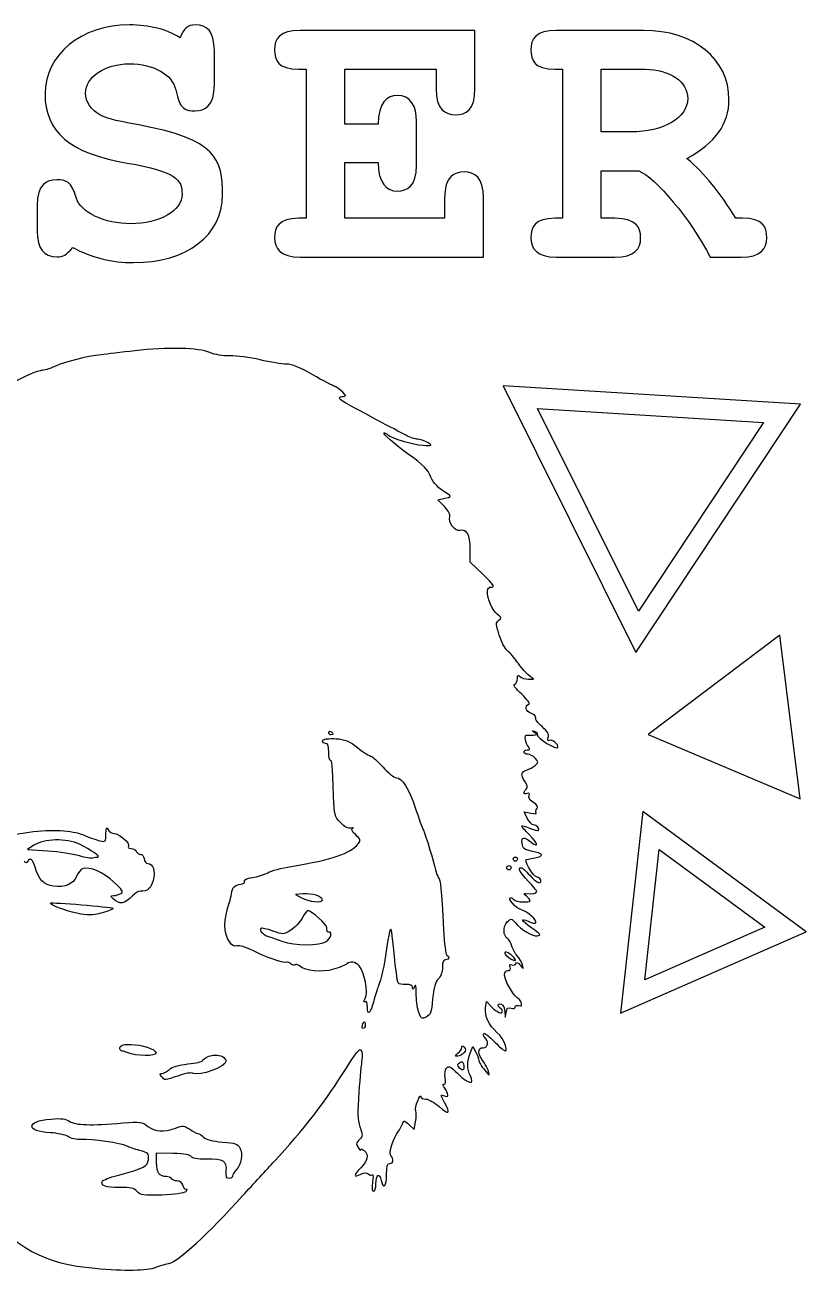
# Model space of a CAD drawing. Header units: millimetres. Extents: x 3 to 91, y 6 to 114.
# Drawn here: x 67.54 to 90.19, y 6.2 to 42.36 of the extents above; entities that cross this region are included whole.
import ezdxf

# ---------------------------------------------------------------- set-up
doc = ezdxf.new("R2010")
doc.units = ezdxf.units.MM
doc.layers.add('Layer_1', color=7, linetype='CONTINUOUS')

msp = doc.modelspace()

# ---------------------------------------------------------------- linework, layer by layer
at = {"layer": 'Layer_1', "color": 7}
for points in [[(80.59181, 40.5054), (80.59181, 42.19874), (75.523094, 42.19874)], [(85.475326, 42.19874), (82.957901, 42.19874)], [(73.032833, 40.61829), (73.032833, 41.61172)], [(75.477938, 41.06985), (75.692428, 41.06985), (75.692428, 36.7462), (75.477938, 36.7462)], [(77.780874, 39.47811), (76.821318, 39.47811), (76.821318, 41.06985), (79.46292, 41.06985), (79.46292, 40.5054)], [(82.912745, 41.06985), (83.127234, 41.06985), (83.127234, 36.7462), (82.912745, 36.7462)], [(85.114081, 39.25234), (84.256124, 39.25234), (84.256124, 41.06985), (85.520481, 41.06985)], [(78.898475, 38.28149), (78.898475, 39.55714)], [(79.711276, 37.33322), (79.711276, 36.7462), (76.821318, 36.7462), (76.821318, 38.36051), (77.780874, 38.36051)], [(84.651236, 36.7462), (84.256124, 36.7462), (84.256124, 38.12345), (85.339859, 38.12345)], [(80.840166, 35.61731), (80.840166, 37.33322)], [(67.896384, 37.11873), (67.896384, 36.37367)], [(88.353995, 36.7462), (88.162084, 36.7462)], [(75.523094, 35.61731), (80.840166, 35.61731)], [(82.957901, 35.61731), (84.651236, 35.61731)], [(87.417017, 35.61731), (88.30884, 35.61731)], [(79.706764, 28.3805), (79.514527, 28.57893), (79.7202, 28.62338)], [(80.829693, 26.40852), (80.455038, 26.76974), (80.455038, 27.15008)], [(82.130388, 23.37408), (82.289035, 23.37408), (82.126254, 23.51361)], [(82.109718, 19.33712), (82.014633, 19.52781), (82.214104, 19.48543)], [(67.275481, 19.09993), (67.275481, 18.8803), (67.664088, 18.93353)], [(67.798963, 18.55422), (67.617062, 18.43175), (68.207724, 18.39196)], [(70.658737, 17.0892), (70.65822, 17.08868)], [(75.609856, 17.14449), (75.388681, 17.12589), (75.562314, 17.02977)], [(79.363632, 14.0961), (79.362599, 14.09558)], [(80.901006, 13.83978), (80.92116, 14.01703), (81.075156, 13.86355)], [(77.409746, 13.33335), (77.40923, 13.33335)], [(80.452455, 12.52513), (80.525835, 12.71169), (80.612652, 12.55614)], [(80.258668, 12.21094), (80.259185, 12.21094)], [(78.679436, 10.44464), (78.829298, 10.30408), (78.871156, 10.52836)], [(71.837993, 9.6111), (71.342933, 9.62144), (71.346034, 9.34548)], [(69.573532, 6.28107), (69.575599, 6.28107)]]:
    msp.add_lwpolyline(points, dxfattribs=at)
for points in [[(86.76226, 40.22318)], [(73.2699, 37.42353)], [(89.053907, 36.18176)], [(72.051934, 32.96833)], [(81.408153, 31.887115), (85.260475, 24.151338), (90.033645, 31.35554)], [(82.40806, 31.224168), (88.959297, 30.820224), (85.334428, 25.348551)], [(89.437223, 24.65351), (85.614205, 21.769968), (90.022716, 19.900834)], [(76.370533, 21.85893)], [(76.563803, 21.64757)], [(85.455725, 19.53015), (84.808218, 13.684512), (90.194452, 16.046643)], [(68.426315, 18.70925)], [(81.761419, 18.21419)], [(85.937349, 18.430994), (89.001245, 16.178935), (85.51877, 14.651379)], [(81.574867, 17.96511)], [(75.609856, 17.14449)], [(68.280588, 16.87577)], [(75.73543, 16.65977)], [(81.497869, 15.46294)], [(77.384942, 13.42689)], [(70.616879, 12.7768)], [(80.223011, 12.73391)], [(73.041537, 12.46881)], [(80.221461, 12.26779)], [(68.638189, 10.61621)]]:
    msp.add_lwpolyline(points, close=True, dxfattribs=at)
for points in [[(70.571853, 42.35678), (69.172029, 42.35678), (68.122162, 41.49883), (68.122162, 40.35865)], [(72.03941, 41.98425), (71.644298, 42.23261), (71.147587, 42.35678), (70.571853, 42.35678)], [(72.479677, 42.35678), (72.253899, 42.35678), (72.152299, 42.26648), (72.03941, 41.98425)], [(73.032833, 41.61172), (73.032833, 42.19874), (72.807055, 42.35678), (72.479677, 42.35678)], [(75.523094, 42.19874), (74.924782, 42.19874), (74.778027, 41.95038), (74.778027, 41.63429)], [(82.957901, 42.19874), (82.359589, 42.19874), (82.212833, 41.95038), (82.212833, 41.63429)], [(87.958884, 40.18931), (87.958884, 41.37465), (86.942883, 42.19874), (85.475326, 42.19874)], [(74.778027, 41.63429), (74.778027, 41.34078), (74.879627, 41.06985), (75.477938, 41.06985)], [(82.212833, 41.63429), (82.212833, 41.34078), (82.314434, 41.06985), (82.912745, 41.06985)], [(69.296207, 40.36994), (69.296207, 40.85536), (69.860652, 41.22789), (70.571853, 41.22789)], [(70.571853, 41.22789), (71.271765, 41.22789), (71.813632, 40.92309), (71.915232, 40.47154)], [(85.520481, 41.06985), (86.242971, 41.06985), (86.76226, 40.7086), (86.76226, 40.22318)], [(72.479677, 39.86194), (72.750611, 39.86194), (73.032833, 39.9974), (73.032833, 40.61829)], [(79.46292, 40.5054), (79.46292, 39.90709), (79.722565, 39.74905), (80.027365, 39.74905)], [(80.027365, 39.74905), (80.320877, 39.74905), (80.59181, 39.88451), (80.59181, 40.5054)], [(68.122162, 40.35865), (68.122162, 39.25234), (68.833362, 38.63145), (70.50412, 38.34922)], [(69.713897, 39.74905), (69.465541, 39.87323), (69.296207, 40.13287), (69.296207, 40.36994)], [(71.915232, 40.47154), (72.03941, 39.88451), (72.197455, 39.86194), (72.479677, 39.86194)], [(78.33403, 40.31349), (78.051808, 40.31349), (77.780874, 40.08771), (77.780874, 39.47811)], [(78.898475, 39.55714), (78.898475, 39.9974), (78.729142, 40.31349), (78.33403, 40.31349)], [(86.76226, 40.22318), (86.76226, 39.65874), (86.062348, 39.25234), (85.114081, 39.25234)], [(86.739683, 38.48469), (87.563772, 38.93625), (87.958884, 39.47811), (87.958884, 40.18931)], [(70.842787, 39.45554), (69.996119, 39.61358), (69.939675, 39.63616), (69.713897, 39.74905)], [(73.2699, 37.42353), (73.2699, 38.46211), (73.089278, 39.03785), (70.842787, 39.45554)], [(70.50412, 38.34922), (71.926521, 38.10087), (72.095855, 37.87509), (72.095855, 37.44611)], [(77.780874, 38.36051), (77.780874, 37.77349), (78.02923, 37.53642), (78.345319, 37.53642)], [(88.162084, 36.7462), (87.68795, 37.50256), (87.270261, 38.02185), (86.739683, 38.48469)], [(78.345319, 37.53642), (78.616253, 37.53642), (78.898475, 37.67189), (78.898475, 38.28149)], [(80.275721, 38.08958), (79.993499, 38.08958), (79.711276, 37.9654), (79.711276, 37.33322)], [(80.840166, 37.33322), (80.840166, 37.93153), (80.580521, 38.08958), (80.275721, 38.08958)], [(85.339859, 38.12345), (85.813993, 37.95411), (86.852572, 36.71233), (87.417017, 35.61731)], [(68.460829, 37.8638), (68.156028, 37.8638), (67.896384, 37.72833), (67.896384, 37.11873)], [(69.036562, 37.32193), (68.889807, 37.82993), (68.720473, 37.8638), (68.460829, 37.8638)], [(70.60572, 36.58816), (69.860652, 36.58816), (69.149452, 36.91553), (69.036562, 37.32193)], [(72.095855, 37.44611), (72.095855, 36.96069), (71.441098, 36.58816), (70.60572, 36.58816)], [(70.684742, 35.45927), (72.231321, 35.45927), (73.2699, 36.24949), (73.2699, 37.42353)], [(75.477938, 36.7462), (74.890916, 36.7462), (74.778027, 36.48656), (74.778027, 36.18176)], [(82.912745, 36.7462), (82.325722, 36.7462), (82.212833, 36.49784), (82.212833, 36.18176)], [(85.396303, 36.18176), (85.396303, 36.48656), (85.260837, 36.7462), (84.651236, 36.7462)], [(89.053907, 36.18176), (89.053907, 36.50913), (88.941018, 36.7462), (88.353995, 36.7462)], [(67.896384, 36.37367), (67.896384, 35.86567), (68.077006, 35.6286), (68.472117, 35.6286)], [(74.778027, 36.18176), (74.778027, 35.87695), (74.94736, 35.61731), (75.523094, 35.61731)], [(82.212833, 36.18176), (82.212833, 35.88824), (82.370878, 35.61731), (82.957901, 35.61731)], [(84.651236, 35.61731), (85.22697, 35.61731), (85.396303, 35.86567), (85.396303, 36.18176)], [(88.30884, 35.61731), (88.884574, 35.61731), (89.053907, 35.86567), (89.053907, 36.18176)], [(68.472117, 35.6286), (68.65274, 35.6286), (68.731762, 35.6738), (68.923673, 35.89953)], [(68.923673, 35.89953), (69.47683, 35.60602), (70.075141, 35.45927), (70.684742, 35.45927)], [(72.051934, 32.96833), (71.663551, 32.97698), (71.196252, 32.9548), (70.724883, 32.90012)], [(72.905628, 32.85154), (72.750022, 32.92014), (72.440317, 32.95969), (72.051934, 32.96833)], [(69.761118, 32.78798), (69.319285, 32.736), (68.710218, 32.58354), (68.407195, 32.4495)], [(70.724883, 32.90012), (70.34873, 32.85647), (69.914999, 32.80608), (69.761118, 32.78798)], [(73.491639, 32.75542), (73.278828, 32.74799), (73.05763, 32.78454), (72.905628, 32.85154)], [(74.36187, 32.6407), (74.071209, 32.71039), (73.679721, 32.76242), (73.491639, 32.75542)], [(75.120997, 32.51358), (74.994336, 32.51382), (74.652523, 32.5709), (74.36187, 32.6407)], [(68.01032, 32.32651), (67.945139, 32.32651), (67.755549, 32.25733), (67.589157, 32.17303)], [(68.407195, 32.4495), (68.254234, 32.38188), (68.07552, 32.32651), (68.01032, 32.32651)], [(75.885808, 32.20507), (75.509385, 32.42164), (75.283048, 32.51327), (75.120997, 32.51358)], [(76.533314, 31.86194), (76.471444, 31.88158), (76.18004, 32.03576), (75.885808, 32.20507)], [(67.589157, 32.17303), (67.183034, 31.96723), (66.644303, 31.76527), (66.687403, 31.83507)], [(76.757073, 31.70329), (76.695973, 31.77085), (76.595214, 31.84234), (76.533314, 31.86194)], [(76.662505, 31.53379), (76.662285, 31.55939), (76.708741, 31.5803), (76.765341, 31.5803)], [(77.719288, 30.91006), (76.840721, 31.37423), (76.662935, 31.47889), (76.662505, 31.53379)], [(76.765341, 31.5803), (76.858522, 31.5803), (76.857464, 31.59236), (76.757073, 31.70329)], [(78.586935, 30.45117), (78.468575, 30.51388), (78.078341, 30.72037), (77.719288, 30.91006)], [(78.651531, 29.90444), (78.269668, 30.17916), (77.8833, 30.52352), (77.957, 30.52352)], [(77.957, 30.52352), (77.983421, 30.52352), (78.03147, 30.49766), (78.06397, 30.46616)], [(78.06397, 30.46616), (78.170371, 30.36311), (78.801341, 30.17548), (79.087163, 30.16178)], [(78.929033, 30.3349), (78.859322, 30.33611), (78.705297, 30.38847), (78.586935, 30.45117)], [(79.211187, 30.24033), (79.125706, 30.29103), (78.998733, 30.3339), (78.929033, 30.3349)], [(79.087163, 30.16178), (79.360815, 30.14858), (79.363208, 30.15023), (79.211187, 30.24033)], [(79.310405, 29.23936), (79.210835, 29.47199), (79.107164, 29.57665), (78.651531, 29.90444)], [(79.810633, 28.74068), (79.523802, 28.92211), (79.388405, 29.05713), (79.310405, 29.23936)], [(79.7202, 28.62338), (79.906799, 28.66354), (79.915344, 28.67448), (79.810633, 28.74068)], [(79.861276, 28.08336), (79.885026, 28.14524), (79.827455, 28.25598), (79.706764, 28.3805)], [(80.155315, 27.68442), (80.015934, 27.64797), (79.804376, 27.935), (79.861276, 28.08336)], [(80.455038, 27.15008), (80.455038, 27.56222), (80.356807, 27.73712), (80.155315, 27.68442)], [(81.078773, 26.04731), (81.177263, 26.04731), (81.122065, 26.12685), (80.829693, 26.40852)], [(80.952682, 25.93827), (80.952462, 26.00628), (80.999773, 26.04731), (81.078773, 26.04731)], [(81.228635, 25.26648), (81.086464, 25.37324), (80.953412, 25.6971), (80.952682, 25.93827)], [(81.29478, 24.65514), (81.193581, 24.97691), (81.192345, 25.01637), (81.281345, 25.08147)], [(81.281345, 25.08147), (81.368046, 25.14485), (81.361825, 25.16645), (81.228635, 25.26648)], [(81.538176, 24.19471), (81.465496, 24.25295), (81.35618, 24.46004), (81.29478, 24.65514)], [(81.817229, 23.87121), (81.736608, 23.9909), (81.610876, 24.13651), (81.538176, 24.19471)], [(82.126254, 23.51361), (82.036823, 23.59038), (81.897829, 23.75153), (81.817229, 23.87121)], [(81.822397, 23.39114), (81.822397, 23.49354), (81.839328, 23.50598), (81.897328, 23.44798)], [(81.946937, 22.93587), (81.769465, 23.09976), (81.695582, 23.20601), (81.744882, 23.22681)], [(81.744882, 23.22681), (81.787582, 23.24483), (81.822397, 23.31874), (81.822397, 23.39114)], [(81.897328, 23.44798), (81.938368, 23.40698), (82.043188, 23.37389), (82.130388, 23.37408)], [(82.148992, 22.64751), (82.197182, 22.66619), (82.120409, 22.77569), (81.946937, 22.93587)], [(82.230641, 22.37725), (82.063441, 22.44079), (82.016541, 22.59621), (82.148992, 22.64751)], [(82.351563, 22.25529), (82.372443, 22.28904), (82.318141, 22.34395), (82.230641, 22.37725)], [(82.536048, 21.99897), (82.413697, 22.10637), (82.330664, 22.22149), (82.351563, 22.25529)], [(76.352446, 21.82379), (76.352446, 21.84199), (76.359258, 21.85398), (76.370533, 21.85893)], [(76.414458, 21.75765), (76.380258, 21.75765), (76.352446, 21.78759), (76.352446, 21.82379)], [(76.370533, 21.85893), (76.381808, 21.86388), (76.397358, 21.86178), (76.414458, 21.85118)], [(76.414458, 21.85118), (76.448658, 21.82998), (76.476987, 21.80013), (76.476987, 21.78503)], [(76.476987, 21.78503), (76.476987, 21.76993), (76.448658, 21.75765), (76.414458, 21.75765)], [(82.150025, 21.39953), (82.050126, 21.5272), (82.011648, 21.76144), (82.092148, 21.75144)], [(82.092148, 21.75144), (82.131909, 21.74694), (82.220635, 21.74693), (82.289035, 21.75093)], [(82.320041, 21.82483), (82.237141, 21.88342), (82.237141, 21.88807), (82.320041, 21.86307)], [(82.289035, 21.75093), (82.394335, 21.75793), (82.399041, 21.76893), (82.320041, 21.82483)], [(82.320041, 21.86307), (82.371341, 21.84767), (82.407072, 21.80328), (82.398072, 21.76488)], [(82.398072, 21.76488), (82.376742, 21.66882), (82.965902, 21.30694), (82.997002, 21.39694)], [(82.718983, 21.6791), (82.748303, 21.77149), (82.70149, 21.85372), (82.536048, 21.99897)], [(76.258912, 21.50908), (76.127641, 21.50908), (76.142571, 21.63186), (76.274932, 21.64086)], [(76.352446, 21.26052), (76.352446, 21.44011), (76.326212, 21.50908), (76.258912, 21.50908)], [(76.274932, 21.64086), (76.387875, 21.64834), (76.481474, 21.65101), (76.563803, 21.64757)], [(76.563803, 21.64757), (76.810791, 21.63726), (76.953203, 21.56859), (77.189088, 21.38661)], [(77.189088, 21.38661), (77.36785, 21.2487), (77.543128, 21.13598), (77.578728, 21.13598)], [(82.110235, 21.32201), (82.181934, 21.32201), (82.193225, 21.34433), (82.150025, 21.39953)], [(82.739654, 21.59176), (82.704654, 21.57015), (82.695983, 21.6064), (82.718983, 21.6791)], [(82.997002, 21.39694), (83.027263, 21.48464), (82.820053, 21.64146), (82.739654, 21.59176)], [(76.402056, 21.01144), (76.374756, 21.01144), (76.352446, 21.12374), (76.352446, 21.26052)], [(76.489906, 19.97429), (76.459406, 20.93987), (76.453356, 21.01144), (76.402056, 21.01144)], [(77.578728, 21.13598), (77.614348, 21.13598), (77.76584, 20.99666), (77.915142, 20.82644)], [(82.009466, 21.25948), (82.009466, 21.29368), (82.054835, 21.32201), (82.110235, 21.32201)], [(82.124187, 21.19747), (82.061076, 21.19747), (82.009466, 21.22528), (82.009466, 21.25948)], [(82.342262, 21.08327), (82.285391, 21.14613), (82.187287, 21.19747), (82.124187, 21.19747)], [(82.336061, 20.87295), (82.43816, 20.96258), (82.438762, 20.9766), (82.342262, 21.08327)], [(77.915142, 20.82644), (78.067673, 20.65253), (78.241083, 20.51607), (78.310983, 20.51534)], [(82.047706, 20.39804), (81.910845, 20.5934), (81.921339, 20.68395), (82.08698, 20.73445)], [(82.08698, 20.73445), (82.163921, 20.7579), (82.275961, 20.82015), (82.336061, 20.87295)], [(78.310983, 20.51534), (78.481545, 20.51286), (78.671934, 20.20562), (78.871156, 19.61256)], [(82.078712, 20.18513), (82.129712, 20.23617), (82.121606, 20.29251), (82.047706, 20.39804)], [(76.690927, 19.21258), (76.519245, 19.3918), (76.506806, 19.43855), (76.489906, 19.97429)], [(82.103, 20.05646), (81.9928, 20.01418), (81.979412, 20.08583), (82.078712, 20.18513)], [(82.160361, 19.99651), (82.186061, 20.06301), (82.1689, 20.08176), (82.103, 20.05646)], [(82.285418, 19.79549), (82.183187, 19.86244), (82.137161, 19.93601), (82.160361, 19.99651)], [(78.871156, 19.61256), (78.963047, 19.33899), (79.064132, 19.05929), (79.095432, 18.99089)], [(82.38412, 19.61411), (82.429061, 19.66831), (82.401139, 19.71969), (82.285418, 19.79549)], [(82.367066, 19.49008), (82.341666, 19.51662), (82.34962, 19.57251), (82.38412, 19.61411)], [(77.001502, 19.05238), (76.913983, 19.03123), (76.816158, 19.08185), (76.690927, 19.21258)], [(82.290069, 19.14644), (82.243299, 19.14644), (82.162018, 19.23213), (82.109718, 19.33712)], [(82.214104, 19.48543), (82.323795, 19.46153), (82.392366, 19.46358), (82.367066, 19.49008)], [(67.664088, 18.93353), (68.333423, 19.02581), (68.890809, 18.9974), (69.233501, 18.85291)], [(69.233501, 18.85291), (69.404472, 18.78081), (69.621642, 18.70453), (69.715642, 18.68393)], [(69.715642, 18.68393), (69.878314, 18.64832), (69.887242, 18.65838), (69.888242, 18.88134)], [(69.888242, 18.88134), (69.889842, 19.07067), (69.902671, 19.09429), (69.953871, 19.00639)], [(69.953871, 19.00639), (69.988721, 18.94656), (70.064653, 18.8968), (70.122853, 18.8958)], [(70.122853, 18.8958), (70.273083, 18.89262), (70.594499, 18.61409), (70.543499, 18.53149)], [(77.132761, 18.85808), (77.016061, 18.96634), (76.991745, 19.02008), (77.049045, 19.04618)], [(77.049045, 19.04618), (77.093245, 19.06668), (77.071902, 19.06938), (77.001502, 19.05238)], [(77.213893, 18.60693), (77.284414, 18.69191), (77.272691, 18.72839), (77.132761, 18.85808)], [(79.095432, 18.99089), (79.158702, 18.85268), (79.392147, 18.08325), (79.444247, 17.84109)], [(81.958306, 18.60487), (81.934726, 18.80684), (81.999287, 18.81637), (82.218238, 18.64414)], [(81.946937, 19.11388), (81.946937, 19.13258), (82.049382, 19.1051), (82.174313, 19.0529)], [(82.164495, 18.86222), (82.044793, 18.98191), (81.946937, 19.09518), (81.946937, 19.11388)], [(82.218238, 18.64414), (82.456181, 18.45697), (82.419087, 18.60764), (82.164495, 18.86222)], [(82.174313, 19.0529), (82.299254, 19.0007), (82.413778, 18.97042), (82.429078, 18.98572)], [(82.429078, 18.98572), (82.476809, 19.03346), (82.379268, 19.14644), (82.290069, 19.14644)], [(68.426315, 18.70925), (68.178591, 18.7039), (67.94254, 18.6514), (67.798963, 18.55422)], [(69.122397, 18.58316), (68.93348, 18.67316), (68.67404, 18.71461), (68.426315, 18.70925)], [(69.651563, 18.21368), (69.755184, 18.21368), (69.44895, 18.42762), (69.122397, 18.58316)], [(70.543499, 18.53149), (70.517788, 18.48989), (70.549464, 18.46276), (70.622564, 18.46276)], [(70.622564, 18.46276), (70.689335, 18.46276), (70.75986, 18.42031), (70.77966, 18.36871)], [(75.264141, 17.94134), (76.463851, 18.13717), (76.966301, 18.3086), (77.213893, 18.60693)], [(82.22599, 18.38524), (82.018587, 18.42805), (81.974806, 18.46368), (81.958306, 18.60487)], [(67.612928, 18.08293), (67.582528, 18.03403), (67.557345, 18.03565), (67.524045, 18.08965)], [(67.832553, 17.9186), (67.767153, 18.15334), (67.691528, 18.21003), (67.612928, 18.08293)], [(68.207724, 18.39196), (68.532577, 18.37018), (68.938506, 18.3097), (69.109478, 18.2576)], [(69.109478, 18.2576), (69.280459, 18.2055), (69.457752, 18.17435), (69.503252, 18.18835)], [(69.503252, 18.18835), (69.548793, 18.20235), (69.615564, 18.21368), (69.651563, 18.21368)], [(70.77966, 18.36871), (70.799431, 18.31711), (70.850965, 18.28219), (70.893865, 18.29119)], [(70.893865, 18.29119), (70.936665, 18.30006), (70.981284, 18.24407), (70.993084, 18.16717)], [(70.993084, 18.16717), (71.004775, 18.09018), (71.053387, 18.02764), (71.101087, 18.02764)], [(81.699407, 18.15166), (81.699407, 18.18586), (81.727219, 18.21419), (81.761419, 18.21419)], [(81.761419, 18.08965), (81.727219, 18.08965), (81.699407, 18.11746), (81.699407, 18.15166)], [(81.761419, 18.21419), (81.795619, 18.21419), (81.823947, 18.18586), (81.823947, 18.15166)], [(81.823947, 18.15166), (81.823947, 18.11746), (81.795619, 18.08965), (81.761419, 18.08965)], [(82.071477, 18.12738), (82.071477, 18.13978), (82.185263, 18.16822), (82.324175, 18.19042)], [(82.379986, 17.63697), (82.281315, 17.66278), (82.071477, 17.99625), (82.071477, 18.12738)], [(82.324175, 18.19042), (82.616858, 18.23722), (82.579042, 18.31244), (82.22599, 18.38524)], [(68.366887, 17.36463), (68.087296, 17.4012), (67.931753, 17.56246), (67.832553, 17.9186)], [(69.225233, 17.87881), (69.159482, 17.85794), (69.07418, 17.75738), (69.03558, 17.65505)], [(70.119752, 17.48711), (69.807619, 17.7743), (69.424294, 17.94201), (69.225233, 17.87881)], [(71.101087, 18.02764), (71.256279, 18.02764), (71.327517, 17.80158), (71.256117, 17.5362)], [(74.135528, 17.61836), (74.279338, 17.63992), (74.480341, 17.70322), (74.582012, 17.75892)], [(74.582012, 17.75892), (74.683693, 17.81464), (74.990579, 17.89674), (75.264141, 17.94134)], [(79.444247, 17.84109), (79.462647, 17.7556), (79.503381, 17.6529), (79.534681, 17.6132)], [(81.512855, 17.9031), (81.512855, 17.9373), (81.540667, 17.96511), (81.574867, 17.96511)], [(81.574867, 17.84109), (81.540667, 17.84109), (81.512855, 17.8689), (81.512855, 17.9031)], [(81.574867, 17.96511), (81.609067, 17.96511), (81.637395, 17.9373), (81.637395, 17.9031)], [(81.637395, 17.9031), (81.637395, 17.8689), (81.609067, 17.84109), (81.574867, 17.84109)], [(82.133489, 17.51501), (81.899227, 17.74924), (81.820947, 17.90258), (81.935568, 17.90258)], [(81.935568, 17.90258), (81.963478, 17.90258), (82.073003, 17.80471), (82.178964, 17.68503)], [(69.03558, 17.65505), (68.95007, 17.42852), (68.70234, 17.32073), (68.366887, 17.36463)], [(70.321807, 17.15586), (70.398098, 17.20444), (70.361224, 17.26494), (70.119752, 17.48711)], [(71.256117, 17.5362), (71.191806, 17.2974), (71.100675, 17.2189), (70.886113, 17.2189)], [(73.528329, 17.15017), (73.552919, 17.33724), (73.623386, 17.40909), (73.795497, 17.42199)], [(73.795497, 17.42199), (73.871228, 17.42769), (73.918267, 17.46451), (73.902467, 17.50571)], [(73.902467, 17.50571), (73.884757, 17.55184), (73.971347, 17.59376), (74.135528, 17.61836)], [(79.534681, 17.6132), (79.593212, 17.53891), (79.612958, 17.33247), (79.678858, 16.10011)], [(82.382053, 17.21167), (82.382053, 17.24185), (82.27027, 17.37824), (82.133489, 17.51501)], [(82.178964, 17.68503), (82.370936, 17.46812), (82.506593, 17.40651), (82.506593, 17.53568)], [(82.506593, 17.53568), (82.506593, 17.57313), (82.449785, 17.61877), (82.379986, 17.63697)], [(70.085129, 17.01117), (70.015629, 17.08077), (70.020501, 17.09467), (70.115101, 17.0954)], [(70.65822, 17.08868), (70.437899, 16.84524), (70.273351, 16.82296), (70.085129, 17.01117)], [(70.115101, 17.0954), (70.177391, 17.096), (70.270507, 17.12316), (70.321807, 17.15586)], [(70.886113, 17.2189), (70.825814, 17.2189), (70.723537, 17.1607), (70.658737, 17.0892)], [(73.476653, 16.90781), (73.494453, 16.9591), (73.517529, 17.06818), (73.528329, 17.15017)], [(75.562314, 17.02977), (75.767676, 16.91577), (76.165895, 16.87612), (76.165895, 16.96982)], [(76.165895, 16.96982), (76.165895, 17.06894), (75.859188, 17.16539), (75.609856, 17.14449)], [(81.939186, 16.67992), (81.782345, 16.71836), (81.507943, 17.03235), (81.631194, 17.03235)], [(81.631194, 17.03235), (81.664194, 17.03235), (81.708179, 17.00454), (81.729379, 16.97034)], [(82.08698, 17.07369), (82.00108, 17.14189), (81.997877, 17.15821), (82.071477, 17.15121)], [(82.071477, 17.15121), (82.255969, 17.13321), (82.382053, 17.15787), (82.382053, 17.21167)], [(82.196017, 16.94812), (82.196017, 16.97), (82.14688, 17.02629), (82.08698, 17.07369)], [(69.046949, 16.58277), (68.693347, 16.65977), (68.236288, 16.83437), (68.280588, 16.87577)], [(68.280588, 16.87577), (68.317509, 16.91028), (70.040696, 16.76886), (70.087196, 16.72746)], [(70.087196, 16.72746), (70.112067, 16.70535), (69.972195, 16.64575), (69.776104, 16.59465)], [(73.479754, 15.74044), (73.293313, 16.02859), (73.292372, 16.37418), (73.476653, 16.90781)], [(75.73543, 16.65977), (75.71415, 16.65977), (75.64375, 16.56115), (75.57885, 16.44066)], [(76.290435, 16.1616), (76.290435, 16.26893), (75.855061, 16.65977), (75.73543, 16.65977)], [(81.729379, 16.97034), (81.771, 16.90304), (82.196017, 16.88272), (82.196017, 16.94812)], [(82.354664, 16.30061), (82.414184, 16.36013), (82.109617, 16.63812), (81.939186, 16.67992)], [(69.776104, 16.59465), (69.473041, 16.51565), (69.363642, 16.51387), (69.046949, 16.58277)], [(75.57885, 16.44066), (75.513959, 16.32017), (75.364482, 16.16154), (75.246571, 16.08874)], [(81.544894, 15.83656), (81.404954, 15.91957), (81.394437, 16.21131), (81.526808, 16.3311)], [(81.526808, 16.3311), (81.643089, 16.43631), (81.652511, 16.43578), (81.75315, 16.31715)], [(81.75315, 16.31715), (81.937592, 16.09975), (82.259205, 15.90483), (82.400656, 15.92493)], [(82.237875, 16.1523), (81.921904, 16.3717), (81.881172, 16.46648), (82.156743, 16.34092)], [(82.156743, 16.34092), (82.246794, 16.29993), (82.335764, 16.28171), (82.354664, 16.30061)], [(74.382024, 16.1399), (74.324214, 16.08209), (74.476547, 15.93084), (74.629037, 15.89444)], [(74.725672, 16.06652), (74.557092, 16.12712), (74.402324, 16.1602), (74.382024, 16.1399)], [(75.246571, 16.08874), (75.035829, 15.95858), (75.026945, 15.95818), (74.725672, 16.06652)], [(76.276482, 15.76163), (76.416882, 15.85997), (76.465797, 16.03758), (76.352446, 16.03758)], [(76.352446, 16.03758), (76.318247, 16.03758), (76.290435, 16.0934), (76.290435, 16.1616)], [(78.192127, 15.92906), (78.159677, 16.25453), (78.112998, 16.16028), (78.037098, 15.61797)], [(78.363693, 14.56015), (78.333823, 14.60848), (78.285227, 14.99541), (78.192127, 15.92906)], [(79.678858, 16.10011), (79.699958, 15.70686), (79.743293, 15.37564), (79.775493, 15.36424)], [(82.400656, 15.92493), (82.518877, 15.94175), (82.496407, 15.97283), (82.237875, 16.1523)], [(73.68956, 15.63657), (73.607649, 15.61058), (73.542954, 15.64274), (73.479754, 15.74044)], [(74.16395, 15.48929), (73.948908, 15.60124), (73.76126, 15.65937), (73.68956, 15.63657)], [(74.629037, 15.89444), (74.704938, 15.87634), (74.879313, 15.81836), (75.016094, 15.76576)], [(75.016094, 15.76576), (75.351307, 15.63718), (76.09502, 15.63453), (76.276482, 15.76163)], [(78.037098, 15.61797), (77.956507, 15.04181), (77.873017, 14.65686), (77.784917, 14.45215)], [(81.662717, 15.62934), (81.640436, 15.71817), (81.587394, 15.81136), (81.544894, 15.83656)], [(81.819296, 15.34305), (81.755435, 15.41153), (81.685017, 15.54054), (81.662717, 15.62934)], [(75.130816, 15.15857), (75.025565, 15.13251), (74.512592, 15.30785), (74.16395, 15.48929)], [(77.234046, 15.05831), (77.133386, 15.17651), (76.971696, 15.20021), (76.877996, 15.11051)], [(79.74087, 15.22988), (79.67577, 15.22988), (79.647853, 15.16379), (79.647853, 15.0118)], [(79.775493, 15.36424), (79.869214, 15.33107), (79.843101, 15.22988), (79.74087, 15.22988)], [(81.574867, 15.29189), (81.490416, 15.35556), (81.44283, 15.42909), (81.46893, 15.45519)], [(81.46893, 15.45519), (81.47545, 15.46171), (81.48536, 15.46411), (81.497869, 15.46294)], [(81.497869, 15.46294), (81.535397, 15.45942), (81.595773, 15.42343), (81.651348, 15.36785)], [(81.651348, 15.36785), (81.82563, 15.19355), (81.773569, 15.14201), (81.574867, 15.29189)], [(81.969158, 15.08415), (81.950558, 15.15808), (81.883096, 15.27455), (81.819296, 15.34305)], [(75.26104, 15.10741), (75.218769, 15.14251), (75.160016, 15.16557), (75.130816, 15.15857)], [(75.377312, 15.08312), (75.355611, 15.06152), (75.30334, 15.07231), (75.26104, 15.10741)], [(75.498752, 15.0547), (75.453781, 15.0921), (75.399012, 15.10482), (75.377312, 15.08312)], [(76.485255, 14.95651), (76.138692, 14.85508), (75.685024, 14.90011), (75.498752, 15.0547)], [(76.877996, 15.11051), (76.845506, 15.07943), (76.668597, 15.01021), (76.485255, 14.95651)], [(77.41078, 14.11263), (77.500551, 14.28036), (77.389197, 14.87607), (77.234046, 15.05831)], [(79.647853, 15.0118), (79.647853, 14.8788), (79.600713, 14.74711), (79.526413, 14.67281)], [(81.44981, 14.80768), (81.44981, 14.86888), (81.494645, 14.91879), (81.549545, 14.91879)], [(81.549545, 14.91879), (81.616045, 14.91879), (81.63664, 14.95254), (81.61104, 15.01904)], [(81.61104, 15.01904), (81.58404, 15.08874), (81.599617, 15.10887), (81.662717, 15.08467)], [(81.662717, 15.08467), (81.712238, 15.06567), (81.765239, 15.08366), (81.780539, 15.12446)], [(81.780539, 15.12446), (81.798819, 15.17296), (81.841996, 15.15512), (81.905596, 15.07382)], [(81.905596, 15.07382), (82.001896, 14.95078), (82.002658, 14.95111), (81.969158, 15.08415)], [(78.587969, 14.51416), (78.484049, 14.50796), (78.383193, 14.52865), (78.363693, 14.56015)], [(78.781239, 14.42631), (78.778129, 14.49661), (78.722371, 14.52216), (78.587969, 14.51416)], [(78.888209, 14.26405), (78.892509, 14.49211), (78.879233, 14.54285), (78.839633, 14.45215)], [(79.526413, 14.67281), (79.438441, 14.58484), (79.393532, 14.42599), (79.363632, 14.0961)], [(81.819813, 14.1302), (81.673972, 14.23235), (81.44981, 14.6431), (81.44981, 14.80768)], [(77.402512, 14.0129), (77.358612, 13.98548), (77.36148, 14.02053), (77.41078, 14.11263)], [(77.784917, 14.45215), (77.755477, 14.38376), (77.696793, 14.1943), (77.654693, 14.03099)], [(78.839633, 14.45215), (78.799233, 14.35975), (78.784239, 14.35291), (78.781239, 14.42631)], [(78.956422, 13.72661), (78.915822, 13.85), (78.885209, 14.0921), (78.888209, 14.26405)], [(81.853919, 13.90128), (81.994481, 13.84731), (81.967784, 14.02656), (81.819813, 14.1302)], [(77.471241, 13.86149), (77.471241, 13.98659), (77.446612, 14.0402), (77.402512, 14.0129)], [(77.654693, 14.03099), (77.563532, 13.67689), (77.471241, 13.59145), (77.471241, 13.86149)], [(79.362599, 14.09558), (79.326719, 13.69965), (79.302578, 13.63077), (79.176047, 13.57107)], [(81.229668, 13.12613), (80.992605, 13.33428), (80.873006, 13.59453), (80.901006, 13.83978)], [(81.075156, 13.86355), (81.232507, 13.70614), (81.387281, 13.64411), (81.387281, 13.73901)], [(81.32527, 13.83048), (81.227319, 13.89102), (81.252715, 13.98594), (81.356275, 13.94624)], [(81.387281, 13.73901), (81.387281, 13.76811), (81.35947, 13.80938), (81.32527, 13.83048)], [(81.356275, 13.94624), (81.408446, 13.9262), (81.454112, 13.82469), (81.459112, 13.71524)], [(81.494251, 13.69354), (81.515141, 13.83224), (81.544696, 13.85985), (81.640496, 13.82945)], [(81.640496, 13.82945), (81.712538, 13.80665), (81.760385, 13.82027), (81.760385, 13.86407)], [(81.760385, 13.86407), (81.760385, 13.90427), (81.80262, 13.92098), (81.853919, 13.90128)], [(77.324997, 13.33335), (77.344697, 13.38475), (77.371542, 13.42689), (77.384942, 13.42689)], [(77.384942, 13.42689), (77.398442, 13.42689), (77.409746, 13.38465), (77.409746, 13.33335)], [(79.176047, 13.57107), (79.041915, 13.50778), (79.024622, 13.5199), (78.956422, 13.72661)], [(81.459112, 13.71524), (81.468212, 13.52336), (81.468552, 13.52296), (81.494251, 13.69354)], [(77.349285, 13.23982), (77.315885, 13.23982), (77.305297, 13.28205), (77.324997, 13.33335)], [(77.40923, 13.33335), (77.40923, 13.28205), (77.382385, 13.23982), (77.349285, 13.23982)], [(80.878785, 12.97782), (80.837785, 13.01829), (80.822879, 13.06919), (80.844679, 13.09099)], [(80.844679, 13.09099), (80.86646, 13.11278), (80.976397, 13.03608), (81.089108, 12.92046)], [(81.403301, 12.62539), (81.612723, 12.46244), (81.44949, 12.93312), (81.229668, 13.12613)], [(70.290801, 12.68016), (70.290801, 12.75735), (70.435169, 12.7844), (70.616879, 12.7768)], [(70.352813, 12.58146), (70.318613, 12.58436), (70.290801, 12.62886), (70.290801, 12.68016)], [(70.616879, 12.7768), (70.919729, 12.76413), (71.326304, 12.65541), (71.340866, 12.52462)], [(76.871278, 12.10397), (77.132991, 12.52544), (77.251857, 12.66895), (77.289857, 12.60885)], [(80.098988, 12.51842), (80.158789, 12.56384), (80.207508, 12.6385), (80.207508, 12.6843)], [(80.207508, 12.6843), (80.207508, 12.71585), (80.211824, 12.73216), (80.223011, 12.73391)], [(80.223011, 12.73391), (80.234199, 12.73566), (80.252605, 12.72292), (80.279855, 12.69567)], [(80.279855, 12.69567), (80.333955, 12.64115), (80.331887, 12.60032), (80.271587, 12.52772)], [(80.818841, 12.30034), (80.66428, 12.49882), (80.668671, 12.68068), (80.828142, 12.68068)], [(80.828142, 12.68068), (80.967742, 12.68068), (80.998086, 12.85852), (80.878785, 12.97782)], [(81.089108, 12.92046), (81.201829, 12.80485), (81.343401, 12.67199), (81.403301, 12.62539)], [(70.508359, 12.53754), (70.457069, 12.55874), (70.387013, 12.57846), (70.352813, 12.58146)], [(71.340866, 12.52462), (71.351927, 12.42506), (70.75801, 12.43425), (70.508359, 12.53754)], [(72.268458, 12.21042), (72.49717, 12.23482), (72.684453, 12.27718), (72.684453, 12.30448)], [(72.684453, 12.30448), (72.684453, 12.3318), (72.769458, 12.38953), (72.873589, 12.43263)], [(72.873589, 12.43263), (72.927299, 12.45488), (72.9851, 12.46655), (73.041537, 12.46881)], [(73.041537, 12.46881), (73.210851, 12.47559), (73.368133, 12.39934), (73.368133, 12.28432)], [(77.312595, 12.33807), (77.295795, 12.23548), (77.255828, 11.81294), (77.224228, 11.3991)], [(77.289857, 12.60885), (77.319457, 12.56265), (77.329395, 12.44065), (77.312595, 12.33807)], [(80.09072, 12.43367), (80.00132, 12.43547), (80.002388, 12.44512), (80.098988, 12.51842)], [(80.271587, 12.52772), (80.227807, 12.47502), (80.14642, 12.43294), (80.09072, 12.43367)], [(80.450388, 11.88021), (80.361588, 12.04602), (80.362455, 12.29732), (80.452455, 12.52513)], [(80.612652, 12.55614), (80.660152, 12.47065), (80.700018, 12.36266), (80.701018, 12.31636)], [(80.701018, 12.31636), (80.702228, 12.27), (80.777433, 12.14431), (80.867933, 12.03679)], [(80.983688, 11.99648), (80.956887, 12.08197), (80.88254, 12.21884), (80.818841, 12.30034)], [(71.50313, 11.84094), (71.44043, 11.91644), (71.442816, 11.93396), (71.515016, 11.93396)], [(71.515016, 11.93396), (71.564046, 11.93396), (71.660039, 11.98653), (71.728439, 12.05023)], [(71.728439, 12.05023), (71.80954, 12.12582), (71.997205, 12.18132), (72.268458, 12.21042)], [(72.428138, 11.93706), (72.376588, 11.96596), (72.196826, 11.93756), (71.999224, 11.86936)], [(73.368133, 12.28432), (73.368133, 12.12735), (72.59704, 11.84256), (72.428138, 11.93706)], [(74.771148, 9.38062), (75.601264, 10.27451), (76.289103, 11.16644), (76.871278, 12.10397)], [(79.730535, 11.80993), (79.708635, 11.91949), (79.724392, 12.03447), (79.769292, 12.08847)], [(79.769292, 12.08847), (79.834583, 12.16714), (79.880741, 12.14448), (80.090203, 11.93292)], [(80.147047, 12.08743), (80.072147, 12.17734), (80.072514, 12.20025), (80.149114, 12.24815)], [(80.090203, 11.93292), (80.402906, 11.61704), (80.607218, 11.58715), (80.450388, 11.88021)], [(80.259185, 12.21094), (80.296086, 12.04254), (80.237647, 11.97832), (80.147047, 12.08743)], [(80.149114, 12.24815), (80.179809, 12.26735), (80.203487, 12.27385), (80.221461, 12.26779)], [(80.221461, 12.26779), (80.239435, 12.26172), (80.251668, 12.24289), (80.258668, 12.21094)], [(80.867933, 12.03679), (81.021034, 11.8548), (81.029088, 11.85182), (80.983688, 11.99648)], [(71.999224, 11.86936), (71.5835, 11.7259), (71.59803, 11.72662), (71.50313, 11.84094)], [(79.691261, 11.54587), (79.651261, 11.59737), (79.654329, 11.62338), (79.699529, 11.62338)], [(79.699529, 11.62338), (79.742229, 11.62338), (79.753835, 11.69346), (79.730535, 11.80993)], [(77.224228, 11.3991), (77.177628, 10.78995), (77.183884, 10.59684), (77.256784, 10.38521)], [(78.9311, 11.14072), (78.9797, 11.25257), (79.021051, 11.309), (79.022051, 11.2663)], [(79.022051, 11.2663), (79.023391, 11.2235), (79.089512, 11.18826), (79.168812, 11.18826)], [(79.709864, 11.09266), (79.581903, 11.32089), (79.581783, 11.32192), (79.706764, 11.28232)], [(79.79203, 11.35518), (79.769849, 11.41726), (79.724261, 11.50317), (79.691261, 11.54587)], [(79.706764, 11.28232), (79.808664, 11.24997), (79.82473, 11.26358), (79.79203, 11.35518)], [(78.87839, 10.84462), (78.858891, 10.89545), (78.8825, 11.02887), (78.9311, 11.14072)], [(79.168812, 11.18826), (79.248092, 11.18826), (79.422978, 11.09033), (79.557419, 10.97071)], [(79.557419, 10.97071), (79.839122, 10.72007), (79.894326, 10.76425), (79.709864, 11.09266)], [(68.277487, 10.21261), (67.554082, 10.24847), (67.562891, 10.55377), (68.288856, 10.61207)], [(68.288856, 10.61207), (68.445042, 10.62462), (68.553939, 10.62677), (68.638189, 10.61621)], [(68.638189, 10.61621), (68.722438, 10.60564), (68.781829, 10.58244), (68.83766, 10.54334)], [(68.83766, 10.54334), (68.996962, 10.43174), (69.462508, 10.41775), (70.384335, 10.49735)], [(70.384335, 10.49735), (70.877399, 10.53993), (70.925721, 10.53337), (71.105222, 10.39917)], [(78.487717, 10.46738), (78.528067, 10.58042), (78.536185, 10.57921), (78.679436, 10.44464)], [(78.871156, 10.52836), (78.894656, 10.65162), (78.89789, 10.79382), (78.87839, 10.84462)], [(68.788567, 10.10099), (68.710326, 10.15228), (68.480329, 10.20251), (68.277487, 10.21261)], [(71.105222, 10.39917), (71.323273, 10.23616), (71.549003, 10.22186), (71.903106, 10.34801)], [(71.903106, 10.34801), (72.126207, 10.42751), (72.162003, 10.42429), (72.317034, 10.3139)], [(72.317034, 10.3139), (72.410325, 10.24742), (72.515095, 10.19349), (72.550095, 10.19349)], [(72.550095, 10.19349), (72.585115, 10.19349), (72.662477, 10.14426), (72.722177, 10.08446)], [(77.256784, 10.38521), (77.336384, 10.15442), (77.33585, 10.11278), (77.25265, 10.02968)], [(78.15027, 9.55012), (78.081819, 9.61857), (78.223143, 10.06954), (78.371445, 10.25602)], [(78.371445, 10.25602), (78.412266, 10.30732), (78.464517, 10.40238), (78.487717, 10.46738)], [(69.17614, 10.01934), (69.041439, 10.01294), (68.866767, 10.04979), (68.788567, 10.10099)], [(70.492856, 9.82659), (70.340855, 9.90609), (69.471603, 10.03334), (69.17614, 10.01934)], [(70.870094, 9.69792), (70.722743, 9.73731), (70.552756, 9.79519), (70.492856, 9.82659)], [(72.722177, 10.08446), (72.797197, 10.00928), (72.966499, 9.96581), (73.269431, 9.94441)], [(73.269431, 9.94441), (73.643944, 9.91785), (73.717676, 9.89367), (73.776376, 9.77543)], [(73.776376, 9.77543), (73.867267, 9.59227), (73.820001, 9.30116), (73.67354, 9.14395)], [(77.25265, 10.02968), (77.20085, 9.97792), (77.159132, 9.91645), (77.159632, 9.89325)], [(77.159632, 9.89325), (77.161102, 9.82813), (77.281375, 9.6576), (77.282105, 9.7191)], [(70.221038, 8.97651), (71.028394, 9.19506), (71.097657, 9.23064), (71.118657, 9.43747)], [(71.118657, 9.43747), (71.136488, 9.61288), (71.118606, 9.63152), (70.870094, 9.69792)], [(72.358892, 9.52377), (72.341872, 9.57487), (72.167496, 9.6041), (71.837993, 9.6111)], [(72.798658, 9.44625), (72.525896, 9.44685), (72.375692, 9.47327), (72.358892, 9.52377)], [(73.380018, 9.10932), (73.399319, 9.39585), (73.313773, 9.44525), (72.798658, 9.44625)], [(77.376157, 9.69585), (77.521758, 9.57498), (77.486573, 9.39795), (77.276421, 9.19252)], [(77.282105, 9.7191), (77.282605, 9.749), (77.324857, 9.73845), (77.376157, 9.69585)], [(78.122364, 9.32326), (78.229964, 9.32326), (78.246069, 9.45432), (78.15027, 9.55012)], [(71.346034, 9.34548), (71.349234, 9.06368), (71.431564, 8.95268), (71.639556, 8.95068)], [(73.460117, 8.88763), (73.389817, 8.88763), (73.369018, 8.9454), (73.380018, 9.10932)], [(73.67354, 9.14395), (73.608629, 9.07428), (73.555201, 8.98834), (73.555201, 8.95274)], [(73.863193, 8.39102), (74.153844, 8.71069), (74.562566, 9.15601), (74.771148, 9.38062)], [(77.276421, 9.19252), (77.066619, 8.98734), (77.069237, 8.89749), (77.281589, 9.01114)], [(77.281589, 9.01114), (77.37622, 9.06224), (77.438296, 9.06404), (77.494496, 9.01734)], [(77.718255, 8.72898), (77.718255, 9.00509), (77.820501, 9.06849), (77.873801, 8.82562)], [(78.029347, 9.01579), (78.029347, 9.24738), (78.052064, 9.32326), (78.122364, 9.32326)], [(70.284083, 8.62356), (69.90284, 8.61225), (69.707272, 8.68535), (69.784372, 8.81012)], [(69.784372, 8.81012), (69.803982, 8.84185), (70.000606, 8.91681), (70.221038, 8.97651)], [(71.639556, 8.95068), (71.697407, 8.95008), (71.762116, 8.92183), (71.783216, 8.88763)], [(71.783216, 8.88763), (71.804347, 8.85343), (71.878464, 8.82562), (71.948064, 8.82562)], [(71.948064, 8.82562), (72.022275, 8.82562), (72.088128, 8.77398), (72.107228, 8.70108)], [(72.107228, 8.70108), (72.125128, 8.63273), (72.169863, 8.57705), (72.206963, 8.57705)], [(73.555201, 8.95274), (73.555201, 8.91704), (73.512517, 8.88763), (73.460117, 8.88763)], [(77.494496, 9.01734), (77.538207, 8.98104), (77.593902, 8.97102), (77.618002, 8.99512)], [(77.620069, 8.77704), (77.591769, 8.59935), (77.600375, 8.51504), (77.647975, 8.51504)], [(77.618002, 8.99512), (77.642202, 9.01918), (77.643169, 8.92109), (77.620069, 8.77704)], [(77.647975, 8.51504), (77.686475, 8.51504), (77.718255, 8.61132), (77.718255, 8.72898)], [(77.873801, 8.82562), (77.934833, 8.54782), (78.029347, 8.66333), (78.029347, 9.01579)], [(70.793096, 8.50936), (70.698765, 8.6136), (70.611056, 8.63356), (70.284083, 8.62356)], [(71.518116, 8.40704), (70.966672, 8.38559), (70.896006, 8.39565), (70.793096, 8.50936)], [(72.201279, 8.50367), (72.158522, 8.46174), (71.870277, 8.42072), (71.518116, 8.40704)], [(71.732573, 6.42576), (71.957725, 6.45755), (72.871915, 7.30079), (73.863193, 8.39102)], [(72.206963, 8.57705), (72.251663, 8.57705), (72.250179, 8.55257), (72.201279, 8.50367)], [(65.907089, 8.28147), (67.414546, 6.77955), (68.066899, 6.42326), (69.573532, 6.28107)], [(69.575599, 6.28107), (70.439447, 6.19984), (71.073877, 6.21114), (71.345517, 6.31311)], [(71.345517, 6.31311), (71.482299, 6.36444), (71.656274, 6.41496), (71.732573, 6.42576)]]:
    msp.add_open_spline(points, degree=3, dxfattribs=at)

doc.saveas('drawing.dxf')
